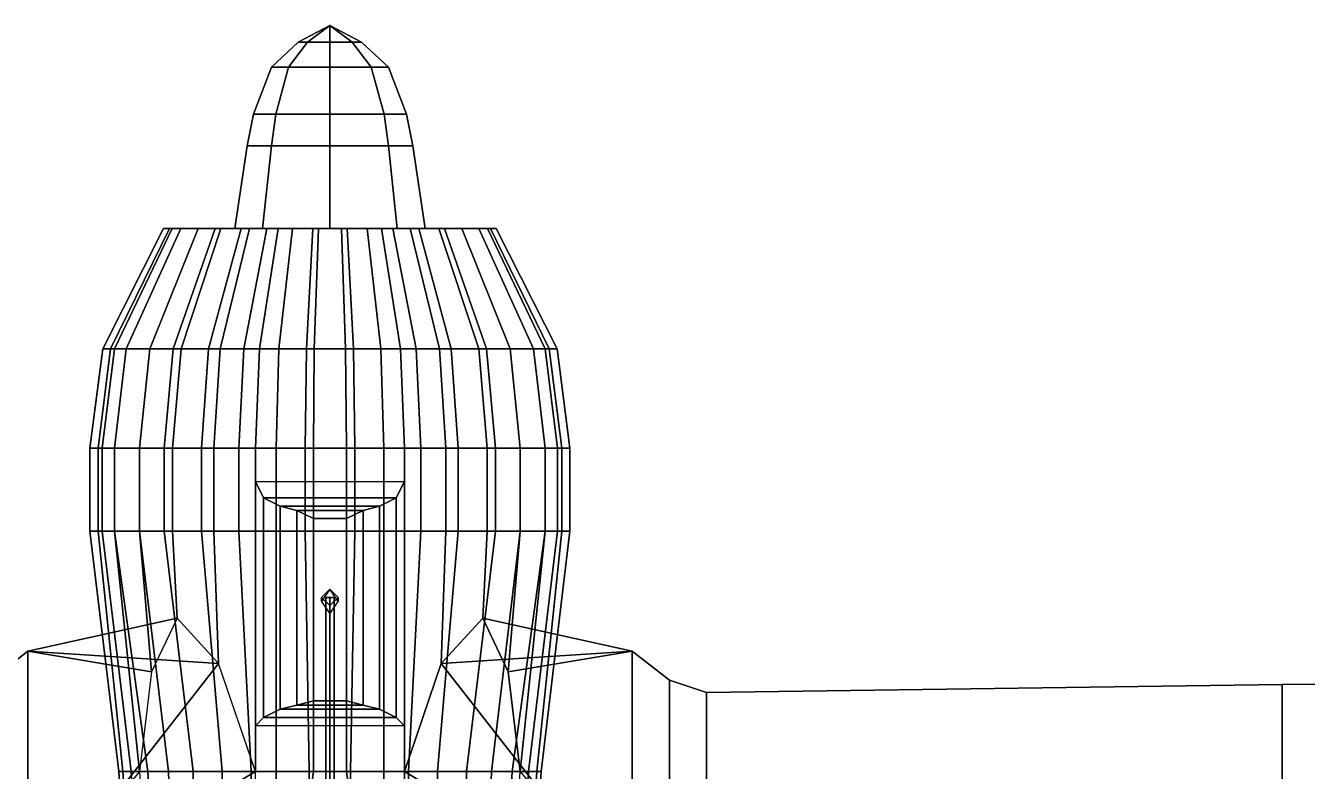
# Model space of a CAD drawing. Header units: millimetres. Extents: x -5.4 to 5.4, y -4.4 to 10.
# Drawn here: x -0.735 to 2.361, y 2.55 to 4.35 of the extents above; entities that cross this region are included whole.
import ezdxf

# ---------------------------------------------------------------- set-up
doc = ezdxf.new("R2010")
doc.units = ezdxf.units.MM
doc.layers.add('wing', color=5, linetype='Continuous')
doc.layers.add('wing2', color=1, linetype='Continuous')

msp = doc.modelspace()

# ---------------------------------------------------------------- linework, layer by layer
for points in [[(0, 4.35), (-0.0765, 4.31), (-0.0541, 4.31, 0.0541), (0, 4.35)], [(0, 4.35), (-0.0541, 4.31, -0.0541), (-0.0765, 4.31), (0, 4.35)], [(0, 4.35), (-0.0541, 4.31, 0.0541), (0, 4.31, 0.0765), (0, 4.35)], [(0, 4.35), (0, 4.31, -0.0765), (-0.0541, 4.31, -0.0541), (0, 4.35)], [(0, 4.35), (0, 4.31, 0.0765), (0.0541, 4.31, 0.0541), (0, 4.35)], [(0, 4.35), (0.0541, 4.31, 0.0541), (0.0765, 4.31), (0, 4.35)], [(0, 4.35), (0.0765, 4.31), (0.0541, 4.31, -0.0541), (0, 4.35)], [(0, 4.35), (0.0541, 4.31, -0.0541), (0, 4.31, -0.0765), (0, 4.35)], [(-0.0765, 4.31), (-0.1414, 4.25), (-0.1, 4.25, 0.1), (-0.0541, 4.31, 0.0541)], [(-0.0541, 4.31, -0.0541), (-0.1, 4.25, -0.1), (-0.1414, 4.25), (-0.0765, 4.31)], [(-0.0541, 4.31, 0.0541), (-0.1, 4.25, 0.1), (0, 4.25, 0.1414), (0, 4.31, 0.0765)], [(0, 4.31, -0.0765), (0, 4.25, -0.1414), (-0.1, 4.25, -0.1), (-0.0541, 4.31, -0.0541)], [(0, 4.31, 0.0765), (0, 4.25, 0.1414), (0.1, 4.25, 0.1), (0.0541, 4.31, 0.0541)], [(0.0541, 4.31, -0.0541), (0.1, 4.25, -0.1), (0, 4.25, -0.1414), (0, 4.31, -0.0765)], [(0.0541, 4.31, 0.0541), (0.1, 4.25, 0.1), (0.1414, 4.25), (0.0765, 4.31)], [(0.0765, 4.31), (0.1414, 4.25), (0.1, 4.25, -0.1), (0.0541, 4.31, -0.0541)], [(-0.1414, 4.25), (-0.1848, 4.1365), (-0.1307, 4.1365, 0.1307), (-0.1, 4.25, 0.1)], [(-0.1, 4.25, -0.1), (-0.1307, 4.1365, -0.1307), (-0.1848, 4.1365), (-0.1414, 4.25)], [(-0.1, 4.25, 0.1), (-0.1307, 4.1365, 0.1307), (0, 4.1365, 0.1848), (0, 4.25, 0.1414)], [(0, 4.25, -0.1414), (0, 4.1365, -0.1848), (-0.1307, 4.1365, -0.1307), (-0.1, 4.25, -0.1)], [(0, 4.25, 0.1414), (0, 4.1365, 0.1848), (0.1307, 4.1365, 0.1307), (0.1, 4.25, 0.1)], [(0.1, 4.25, -0.1), (0.1307, 4.1365, -0.1307), (0, 4.1365, -0.1848), (0, 4.25, -0.1414)], [(0.1, 4.25, 0.1), (0.1307, 4.1365, 0.1307), (0.1848, 4.1365), (0.1414, 4.25)], [(0.1414, 4.25), (0.1848, 4.1365), (0.1307, 4.1365, -0.1307), (0.1, 4.25, -0.1)], [(-0.1848, 4.1365), (-0.2, 4.06), (-0.1414, 4.06, 0.1414), (-0.1307, 4.1365, 0.1307)], [(-0.1307, 4.1365, -0.1307), (-0.1414, 4.06, -0.1414), (-0.2, 4.06), (-0.1848, 4.1365)], [(-0.1307, 4.1365, 0.1307), (-0.1414, 4.06, 0.1414), (0, 4.06, 0.2), (0, 4.1365, 0.1848)], [(0, 4.1365, -0.1848), (0, 4.06, -0.2), (-0.1414, 4.06, -0.1414), (-0.1307, 4.1365, -0.1307)], [(0, 4.1365, 0.1848), (0, 4.06, 0.2), (0.1414, 4.06, 0.1414), (0.1307, 4.1365, 0.1307)], [(0.1307, 4.1365, -0.1307), (0.1414, 4.06, -0.1414), (0, 4.06, -0.2), (0, 4.1365, -0.1848)], [(0.1307, 4.1365, 0.1307), (0.1414, 4.06, 0.1414), (0.2, 4.06), (0.1848, 4.1365)], [(0.1848, 4.1365), (0.2, 4.06), (0.1414, 4.06, -0.1414), (0.1307, 4.1365, -0.1307)], [(-0.1626, 3.86, -0.1626), (-0.23, 3.86), (-0.2, 4.06), (-0.1414, 4.06, -0.1414)], [(-0.23, 3.86), (-0.1626, 3.86, 0.1626), (-0.1414, 4.06, 0.1414), (-0.2, 4.06)], [(0, 3.86, -0.23), (-0.1626, 3.86, -0.1626), (-0.1414, 4.06, -0.1414), (0, 4.06, -0.2)], [(-0.1626, 3.86, 0.1626), (0, 3.86, 0.23), (0, 4.06, 0.2), (-0.1414, 4.06, 0.1414)], [(0.1626, 3.86, -0.1626), (0, 3.86, -0.23), (0, 4.06, -0.2), (0.1414, 4.06, -0.1414)], [(0, 3.86, 0.23), (0.1626, 3.86, 0.1626), (0.1414, 4.06, 0.1414), (0, 4.06, 0.2)], [(0.23, 3.86), (0.1626, 3.86, -0.1626), (0.1414, 4.06, -0.1414), (0.2, 4.06)], [(0.1626, 3.86, 0.1626), (0.23, 3.86), (0.2, 4.06), (0.1414, 4.06, 0.1414)], [(-0.3809, 3.86, 0.1508), (-0.4016, 3.86, 0.04), (-0.5487, 3.57, 0.04), (-0.5203, 3.57, 0.1914)], [(-0.4016, 3.86, 0.04), (-0.4016, 3.86, -0.0431), (-0.5487, 3.57, -0.0735), (-0.5487, 3.57, 0.04)], [(-0.4016, 3.86, -0.0431), (-0.3878, 3.86, -0.1054), (-0.5298, 3.57, -0.1587), (-0.5487, 3.57, -0.0735)], [(-0.3878, 3.86, -0.1054), (-0.3601, 3.86, -0.1954), (-0.4919, 3.57, -0.2816), (-0.5298, 3.57, -0.1587)], [(-0.3601, 3.86, 0.22), (-0.3809, 3.86, 0.1508), (-0.5203, 3.57, 0.1914), (-0.4919, 3.57, 0.286)], [(-0.3601, 3.86, -0.1954), (-0.3185, 3.86, -0.2716), (-0.4352, 3.57, -0.3857), (-0.4919, 3.57, -0.2816)], [(-0.3185, 3.86, 0.2893), (-0.3601, 3.86, 0.22), (-0.4919, 3.57, 0.286), (-0.4352, 3.57, 0.3806)], [(-0.3185, 3.86, -0.2716), (-0.2631, 3.86, -0.3339), (-0.3595, 3.57, -0.4708), (-0.4352, 3.57, -0.3857)], [(-0.277, 3.86, 0.3447), (-0.3185, 3.86, 0.2893), (-0.4352, 3.57, 0.3806), (-0.3784, 3.57, 0.4562)], [(-0.4016, 3.86, -0.0431), (0.4016, 3.86, -0.0431), (0.3878, 3.86, -0.1054), (-0.3878, 3.86, -0.1054)], [(-0.4016, 3.86, 0.04), (0.4016, 3.86, 0.04), (0.4016, 3.86, -0.0431), (-0.4016, 3.86, -0.0431)], [(-0.3809, 3.86, 0.1508), (0.3809, 3.86, 0.1508), (0.4016, 3.86, 0.04), (-0.4016, 3.86, 0.04)], [(-0.3878, 3.86, -0.1054), (0.3878, 3.86, -0.1054), (0.3601, 3.86, -0.1954), (-0.3601, 3.86, -0.1954)], [(-0.3601, 3.86, 0.22), (0.3601, 3.86, 0.22), (0.3809, 3.86, 0.1508), (-0.3809, 3.86, 0.1508)], [(-0.2147, 3.86, 0.4001), (-0.277, 3.86, 0.3447), (-0.3784, 3.57, 0.4562), (-0.2933, 3.57, 0.5319)], [(-0.3601, 3.86, -0.1954), (0.3601, 3.86, -0.1954), (0.3185, 3.86, -0.2716), (-0.3185, 3.86, -0.2716)], [(-0.3185, 3.86, 0.2893), (0.3185, 3.86, 0.2893), (0.3601, 3.86, 0.22), (-0.3601, 3.86, 0.22)], [(-0.2631, 3.86, -0.3339), (-0.1939, 3.86, -0.3893), (-0.2649, 3.57, -0.5465), (-0.3595, 3.57, -0.4708)], [(-0.3185, 3.86, -0.2716), (0.3185, 3.86, -0.2716), (0.2631, 3.86, -0.3339), (-0.2631, 3.86, -0.3339)], [(-0.277, 3.86, 0.3447), (0.277, 3.86, 0.3447), (0.3185, 3.86, 0.2893), (-0.3185, 3.86, 0.2893)], [(-0.1523, 3.86, 0.4347), (-0.2147, 3.86, 0.4001), (-0.2933, 3.57, 0.5319), (-0.2081, 3.57, 0.5792)], [(-0.2147, 3.86, 0.4001), (0.2147, 3.86, 0.4001), (0.277, 3.86, 0.3447), (-0.277, 3.86, 0.3447)], [(-0.1939, 3.86, -0.3893), (-0.1246, 3.86, -0.424), (-0.1703, 3.57, -0.5938), (-0.2649, 3.57, -0.5465)], [(-0.2631, 3.86, -0.3339), (0.2631, 3.86, -0.3339), (0.1939, 3.86, -0.3893), (-0.1939, 3.86, -0.3893)], [(-0.1523, 3.86, 0.4347), (0.1523, 3.86, 0.4347), (0.2147, 3.86, 0.4001), (-0.2147, 3.86, 0.4001)], [(-0.09, 3.86, 0.4555), (-0.1523, 3.86, 0.4347), (-0.2081, 3.57, 0.5792), (-0.123, 3.57, 0.6076)], [(-0.1939, 3.86, -0.3893), (0.1939, 3.86, -0.3893), (0.1246, 3.86, -0.424), (-0.1246, 3.86, -0.424)], [(-0.0568, 3.57, -0.6033), (-0.1703, 3.57, -0.5938), (-0.1246, 3.86, -0.424), (-0.0415, 3.86, -0.4309)], [(-0.09, 3.86, 0.4555), (0.09, 3.86, 0.4555), (0.1523, 3.86, 0.4347), (-0.1523, 3.86, 0.4347)], [(-0.1246, 3.86, -0.424), (0.1246, 3.86, -0.424), (0.0415, 3.86, -0.4309), (-0.0415, 3.86, -0.4309)], [(-0.0277, 3.86, 0.4693), (-0.09, 3.86, 0.4555), (-0.123, 3.57, 0.6076), (-0.0378, 3.57, 0.6265)], [(-0.0277, 3.86, 0.4693), (0.0277, 3.86, 0.4693), (0.09, 3.86, 0.4555), (-0.09, 3.86, 0.4555)], [(-0.0415, 3.86, -0.4309), (0.0415, 3.86, -0.4309), (0.0568, 3.57, -0.6033), (-0.0568, 3.57, -0.6033)], [(-0.0378, 3.57, 0.6265), (0.0378, 3.57, 0.6265), (0.0277, 3.86, 0.4693), (-0.0277, 3.86, 0.4693)], [(0.0378, 3.57, 0.6265), (0.123, 3.57, 0.6076), (0.09, 3.86, 0.4555), (0.0277, 3.86, 0.4693)], [(0.0415, 3.86, -0.4309), (0.1246, 3.86, -0.424), (0.1703, 3.57, -0.5938), (0.0568, 3.57, -0.6033)], [(0.123, 3.57, 0.6076), (0.2081, 3.57, 0.5792), (0.1523, 3.86, 0.4347), (0.09, 3.86, 0.4555)], [(0.2649, 3.57, -0.5465), (0.1703, 3.57, -0.5938), (0.1246, 3.86, -0.424), (0.1939, 3.86, -0.3893)], [(0.2081, 3.57, 0.5792), (0.2933, 3.57, 0.5319), (0.2147, 3.86, 0.4001), (0.1523, 3.86, 0.4347)], [(0.3595, 3.57, -0.4708), (0.2649, 3.57, -0.5465), (0.1939, 3.86, -0.3893), (0.2631, 3.86, -0.3339)], [(0.2933, 3.57, 0.5319), (0.3784, 3.57, 0.4562), (0.277, 3.86, 0.3447), (0.2147, 3.86, 0.4001)], [(0.4352, 3.57, -0.3857), (0.3595, 3.57, -0.4708), (0.2631, 3.86, -0.3339), (0.3185, 3.86, -0.2716)], [(0.3784, 3.57, 0.4562), (0.4352, 3.57, 0.3806), (0.3185, 3.86, 0.2893), (0.277, 3.86, 0.3447)], [(0.4919, 3.57, -0.2816), (0.4352, 3.57, -0.3857), (0.3185, 3.86, -0.2716), (0.3601, 3.86, -0.1954)], [(0.4352, 3.57, 0.3806), (0.4919, 3.57, 0.286), (0.3601, 3.86, 0.22), (0.3185, 3.86, 0.2893)], [(0.5298, 3.57, -0.1587), (0.4919, 3.57, -0.2816), (0.3601, 3.86, -0.1954), (0.3878, 3.86, -0.1054)], [(0.4919, 3.57, 0.286), (0.5203, 3.57, 0.1914), (0.3809, 3.86, 0.1508), (0.3601, 3.86, 0.22)], [(0.5203, 3.57, 0.1914), (0.5487, 3.57, 0.04), (0.4016, 3.86, 0.04), (0.3809, 3.86, 0.1508)], [(0.5487, 3.57, -0.0735), (0.5298, 3.57, -0.1587), (0.3878, 3.86, -0.1054), (0.4016, 3.86, -0.0431)], [(0.5487, 3.57, 0.04), (0.5487, 3.57, -0.0735), (0.4016, 3.86, -0.0431), (0.4016, 3.86, 0.04)], [(-0.5203, 3.57, 0.1914), (-0.5487, 3.57, 0.04), (-0.58, 3.33, 0.04), (-0.55, 3.33, 0.2)], [(-0.5487, 3.57, 0.04), (-0.5487, 3.57, -0.0735), (-0.58, 3.33, -0.08), (-0.58, 3.33, 0.04)], [(-0.5487, 3.57, -0.0735), (-0.5298, 3.57, -0.1587), (-0.56, 3.33, -0.17), (-0.58, 3.33, -0.08)], [(-0.5298, 3.57, -0.1587), (-0.4919, 3.57, -0.2816), (-0.52, 3.33, -0.3), (-0.56, 3.33, -0.17)], [(-0.4919, 3.57, 0.286), (-0.5203, 3.57, 0.1914), (-0.55, 3.33, 0.2), (-0.52, 3.33, 0.3)], [(-0.4919, 3.57, -0.2816), (-0.4352, 3.57, -0.3857), (-0.46, 3.33, -0.41), (-0.52, 3.33, -0.3)], [(-0.4352, 3.57, 0.3806), (-0.4919, 3.57, 0.286), (-0.52, 3.33, 0.3), (-0.46, 3.33, 0.4)], [(-0.4352, 3.57, -0.3857), (-0.3595, 3.57, -0.4708), (-0.38, 3.33, -0.5), (-0.46, 3.33, -0.41)], [(-0.3784, 3.57, 0.4562), (-0.4352, 3.57, 0.3806), (-0.46, 3.33, 0.4), (-0.4, 3.33, 0.48)], [(-0.2933, 3.57, 0.5319), (-0.3784, 3.57, 0.4562), (-0.4, 3.33, 0.48), (-0.31, 3.33, 0.56)], [(-0.3595, 3.57, -0.4708), (-0.2649, 3.57, -0.5465), (-0.28, 3.33, -0.58), (-0.38, 3.33, -0.5)], [(-0.2081, 3.57, 0.5792), (-0.2933, 3.57, 0.5319), (-0.31, 3.33, 0.56), (-0.22, 3.33, 0.61)], [(-0.2649, 3.57, -0.5465), (-0.1703, 3.57, -0.5938), (-0.18, 3.33, -0.63), (-0.28, 3.33, -0.58)], [(-0.123, 3.57, 0.6076), (-0.2081, 3.57, 0.5792), (-0.22, 3.33, 0.61), (-0.13, 3.33, 0.64)], [(-0.06, 3.33, -0.64), (-0.18, 3.33, -0.63), (-0.1703, 3.57, -0.5938), (-0.0568, 3.57, -0.6033)], [(-0.0378, 3.57, 0.6265), (-0.123, 3.57, 0.6076), (-0.13, 3.33, 0.64), (-0.04, 3.33, 0.66)], [(0.06, 3.33, -0.64), (-0.06, 3.33, -0.64), (-0.0568, 3.57, -0.6033), (0.0568, 3.57, -0.6033)], [(0.0378, 3.57, 0.6265), (-0.0378, 3.57, 0.6265), (-0.04, 3.33, 0.66), (0.04, 3.33, 0.66)], [(0.04, 3.33, 0.66), (0.13, 3.33, 0.64), (0.123, 3.57, 0.6076), (0.0378, 3.57, 0.6265)], [(0.0568, 3.57, -0.6033), (0.1703, 3.57, -0.5938), (0.18, 3.33, -0.63), (0.06, 3.33, -0.64)], [(0.13, 3.33, 0.64), (0.22, 3.33, 0.61), (0.2081, 3.57, 0.5792), (0.123, 3.57, 0.6076)], [(0.28, 3.33, -0.58), (0.18, 3.33, -0.63), (0.1703, 3.57, -0.5938), (0.2649, 3.57, -0.5465)], [(0.22, 3.33, 0.61), (0.31, 3.33, 0.56), (0.2933, 3.57, 0.5319), (0.2081, 3.57, 0.5792)], [(0.38, 3.33, -0.5), (0.28, 3.33, -0.58), (0.2649, 3.57, -0.5465), (0.3595, 3.57, -0.4708)], [(0.31, 3.33, 0.56), (0.4, 3.33, 0.48), (0.3784, 3.57, 0.4562), (0.2933, 3.57, 0.5319)], [(0.46, 3.33, -0.41), (0.38, 3.33, -0.5), (0.3595, 3.57, -0.4708), (0.4352, 3.57, -0.3857)], [(0.4, 3.33, 0.48), (0.46, 3.33, 0.4), (0.4352, 3.57, 0.3806), (0.3784, 3.57, 0.4562)], [(0.52, 3.33, -0.3), (0.46, 3.33, -0.41), (0.4352, 3.57, -0.3857), (0.4919, 3.57, -0.2816)], [(0.46, 3.33, 0.4), (0.52, 3.33, 0.3), (0.4919, 3.57, 0.286), (0.4352, 3.57, 0.3806)], [(0.56, 3.33, -0.17), (0.52, 3.33, -0.3), (0.4919, 3.57, -0.2816), (0.5298, 3.57, -0.1587)], [(0.52, 3.33, 0.3), (0.55, 3.33, 0.2), (0.5203, 3.57, 0.1914), (0.4919, 3.57, 0.286)], [(0.55, 3.33, 0.2), (0.58, 3.33, 0.04), (0.5487, 3.57, 0.04), (0.5203, 3.57, 0.1914)], [(0.58, 3.33, -0.08), (0.56, 3.33, -0.17), (0.5298, 3.57, -0.1587), (0.5487, 3.57, -0.0735)], [(0.58, 3.33, 0.04), (0.58, 3.33, -0.08), (0.5487, 3.57, -0.0735), (0.5487, 3.57, 0.04)], [(-0.55, 3.33, 0.2), (-0.58, 3.33, 0.04), (-0.58, 3.13, 0.04), (-0.55, 3.13, 0.2)], [(-0.58, 3.33, 0.04), (-0.58, 3.33, -0.08), (-0.58, 3.13, -0.08), (-0.58, 3.13, 0.04)], [(-0.58, 3.33, -0.08), (-0.56, 3.33, -0.17), (-0.56, 3.13, -0.17), (-0.58, 3.13, -0.08)], [(-0.56, 3.33, -0.17), (-0.52, 3.33, -0.3), (-0.52, 3.13, -0.3), (-0.56, 3.13, -0.17)], [(-0.52, 3.33, 0.3), (-0.55, 3.33, 0.2), (-0.55, 3.13, 0.2), (-0.52, 3.13, 0.3)], [(-0.52, 3.33, -0.3), (-0.46, 3.33, -0.41), (-0.46, 3.13, -0.41), (-0.52, 3.13, -0.3)], [(-0.46, 3.33, 0.4), (-0.52, 3.33, 0.3), (-0.52, 3.13, 0.3), (-0.46, 3.13, 0.4)], [(-0.46, 3.33, -0.41), (-0.38, 3.33, -0.5), (-0.38, 3.13, -0.5), (-0.46, 3.13, -0.41)], [(-0.4, 3.33, 0.48), (-0.46, 3.33, 0.4), (-0.46, 3.13, 0.4), (-0.4, 3.13, 0.48)], [(-0.31, 3.33, 0.56), (-0.4, 3.33, 0.48), (-0.4, 3.13, 0.48), (-0.31, 3.13, 0.56)], [(-0.38, 3.33, -0.5), (-0.28, 3.33, -0.58), (-0.28, 3.13, -0.58), (-0.38, 3.13, -0.5)], [(-0.22, 3.33, 0.61), (-0.31, 3.33, 0.56), (-0.31, 3.13, 0.56), (-0.22, 3.13, 0.61)], [(-0.28, 3.33, -0.58), (-0.18, 3.33, -0.63), (-0.18, 3.13, -0.63), (-0.28, 3.13, -0.58)], [(-0.13, 3.33, 0.64), (-0.22, 3.33, 0.61), (-0.22, 3.13, 0.61), (-0.13, 3.13, 0.64)], [(-0.06, 3.13, -0.64), (-0.18, 3.13, -0.63), (-0.18, 3.33, -0.63), (-0.06, 3.33, -0.64)], [(-0.04, 3.33, 0.66), (-0.13, 3.33, 0.64), (-0.13, 3.13, 0.64), (-0.04, 3.13, 0.66)], [(-0.06, 3.33, -0.64), (0.06, 3.33, -0.64), (0.06, 3.13, -0.64), (-0.06, 3.13, -0.64)], [(-0.04, 3.13, 0.66), (0.04, 3.13, 0.66), (0.04, 3.33, 0.66), (-0.04, 3.33, 0.66)], [(0.04, 3.13, 0.66), (0.13, 3.13, 0.64), (0.13, 3.33, 0.64), (0.04, 3.33, 0.66)], [(0.06, 3.33, -0.64), (0.18, 3.33, -0.63), (0.18, 3.13, -0.63), (0.06, 3.13, -0.64)], [(0.13, 3.13, 0.64), (0.22, 3.13, 0.61), (0.22, 3.33, 0.61), (0.13, 3.33, 0.64)], [(0.28, 3.13, -0.58), (0.18, 3.13, -0.63), (0.18, 3.33, -0.63), (0.28, 3.33, -0.58)], [(0.22, 3.13, 0.61), (0.31, 3.13, 0.56), (0.31, 3.33, 0.56), (0.22, 3.33, 0.61)], [(0.38, 3.13, -0.5), (0.28, 3.13, -0.58), (0.28, 3.33, -0.58), (0.38, 3.33, -0.5)], [(0.31, 3.13, 0.56), (0.4, 3.13, 0.48), (0.4, 3.33, 0.48), (0.31, 3.33, 0.56)], [(0.46, 3.13, -0.41), (0.38, 3.13, -0.5), (0.38, 3.33, -0.5), (0.46, 3.33, -0.41)], [(0.4, 3.13, 0.48), (0.46, 3.13, 0.4), (0.46, 3.33, 0.4), (0.4, 3.33, 0.48)], [(0.52, 3.13, -0.3), (0.46, 3.13, -0.41), (0.46, 3.33, -0.41), (0.52, 3.33, -0.3)], [(0.46, 3.13, 0.4), (0.52, 3.13, 0.3), (0.52, 3.33, 0.3), (0.46, 3.33, 0.4)], [(0.56, 3.13, -0.17), (0.52, 3.13, -0.3), (0.52, 3.33, -0.3), (0.56, 3.33, -0.17)], [(0.52, 3.13, 0.3), (0.55, 3.13, 0.2), (0.55, 3.33, 0.2), (0.52, 3.33, 0.3)], [(0.55, 3.13, 0.2), (0.58, 3.13, 0.04), (0.58, 3.33, 0.04), (0.55, 3.33, 0.2)], [(0.58, 3.13, -0.08), (0.56, 3.13, -0.17), (0.56, 3.33, -0.17), (0.58, 3.33, -0.08)], [(0.58, 3.13, 0.04), (0.58, 3.13, -0.08), (0.58, 3.33, -0.08), (0.58, 3.33, 0.04)], [(-0.16, 3.13, -0.65), (-0.18, 3.13, -0.58), (-0.18, 3.25, -0.58), (-0.16, 3.21, -0.65)], [(-0.16, 3.21, -0.65), (-0.18, 3.25, -0.58), (0.18, 3.25, -0.58), (0.16, 3.21, -0.65)], [(0.16, 3.21, -0.65), (0.18, 3.25, -0.58), (0.18, 3.13, -0.58), (0.16, 3.13, -0.65)], [(-0.12, 3.13, -0.69), (-0.16, 3.13, -0.65), (-0.16, 3.21, -0.65), (-0.12, 3.19, -0.69)], [(-0.12, 3.19, -0.69), (-0.16, 3.21, -0.65), (0.16, 3.21, -0.65), (0.12, 3.19, -0.69)], [(-0.08, 3.13, -0.71), (-0.12, 3.13, -0.69), (-0.12, 3.19, -0.69), (-0.08, 3.18, -0.71)], [(-0.08, 3.18, -0.71), (-0.12, 3.19, -0.69), (0.12, 3.19, -0.69), (0.08, 3.18, -0.71)], [(0.08, 3.18, -0.71), (0.12, 3.19, -0.69), (0.12, 3.13, -0.69), (0.08, 3.13, -0.71)], [(0.12, 3.19, -0.69), (0.16, 3.21, -0.65), (0.16, 3.13, -0.65), (0.12, 3.13, -0.69)], [(-0.04, 3.13, -0.72), (-0.08, 3.13, -0.71), (-0.08, 3.18, -0.71), (-0.04, 3.16, -0.72)], [(-0.04, 3.16, -0.72), (-0.08, 3.18, -0.71), (0.08, 3.18, -0.71), (0.04, 3.16, -0.72)], [(0.04, 3.13, -0.72), (-0.04, 3.13, -0.72), (-0.04, 3.16, -0.72), (0.04, 3.16, -0.72)], [(0.04, 3.16, -0.72), (0.08, 3.18, -0.71), (0.08, 3.13, -0.71), (0.04, 3.13, -0.72)], [(-0.55, 3.13, 0.2), (-0.58, 3.13, 0.04), (-0.51, 2.55, 0.13), (-0.48, 2.55, 0.26)], [(-0.58, 3.13, -0.08), (-0.56, 3.13, -0.17), (-0.5, 2.55, -0.11), (-0.51, 2.55, -0.04)], [(-0.58, 3.13, 0.04), (-0.58, 3.13, -0.08), (-0.51, 2.55, -0.04), (-0.51, 2.55, 0.13)], [(-0.56, 3.13, -0.17), (-0.52, 3.13, -0.3), (-0.46, 2.55, -0.24), (-0.5, 2.55, -0.11)], [(-0.52, 3.13, 0.3), (-0.55, 3.13, 0.2), (-0.48, 2.55, 0.26), (-0.44, 2.55, 0.36)], [(-0.46, 3.13, 0.4), (-0.52, 3.13, 0.3), (-0.44, 2.55, 0.36), (-0.39, 2.55, 0.46)], [(-0.52, 3.13, -0.3), (-0.46, 3.13, -0.41), (-0.4307, 2.79, -0.3748), (-0.46, 2.55, -0.24)], [(-0.4, 3.13, 0.48), (-0.46, 3.13, 0.4), (-0.39, 2.55, 0.46), (-0.33, 2.55, 0.54)], [(-0.46, 3.13, -0.41), (-0.38, 3.13, -0.5), (-0.3691, 2.92, -0.4783), (-0.4307, 2.79, -0.3748)], [(-0.31, 3.13, 0.56), (-0.4, 3.13, 0.48), (-0.33, 2.55, 0.54), (-0.26, 2.55, 0.6)], [(-0.38, 3.13, -0.5), (-0.28, 3.13, -0.58), (-0.269, 2.81, -0.5469), (-0.3691, 2.92, -0.4783)], [(-0.22, 3.13, 0.61), (-0.31, 3.13, 0.56), (-0.26, 2.55, 0.6), (-0.19, 2.55, 0.64)], [(-0.28, 3.13, -0.58), (-0.18, 3.13, -0.63), (-0.18, 2.55, -0.57), (-0.269, 2.81, -0.5469)], [(-0.13, 3.13, 0.64), (-0.22, 3.13, 0.61), (-0.19, 2.55, 0.64), (-0.13, 2.55, 0.66)], [(-0.16, 2.68, -0.65), (-0.18, 2.66, -0.5314), (-0.18, 3.13, -0.58), (-0.16, 3.13, -0.65)], [(-0.05, 2.55, -0.61), (-0.18, 2.55, -0.57), (-0.18, 3.13, -0.63), (-0.06, 3.13, -0.64)], [(-0.12, 2.7, -0.68), (-0.16, 2.68, -0.65), (-0.16, 3.13, -0.65), (-0.12, 3.13, -0.69)], [(-0.04, 3.13, 0.66), (-0.13, 3.13, 0.64), (-0.13, 2.55, 0.66), (-0.04, 2.55, 0.68)], [(-0.08, 2.71, -0.7), (-0.12, 2.7, -0.68), (-0.12, 3.13, -0.69), (-0.08, 3.13, -0.71)], [(-0.04, 2.72, -0.71), (-0.08, 2.71, -0.7), (-0.08, 3.13, -0.71), (-0.04, 3.13, -0.72)], [(0.05, 2.55, -0.61), (-0.05, 2.55, -0.61), (-0.06, 3.13, -0.64), (0.06, 3.13, -0.64)], [(0.04, 2.72, -0.71), (-0.04, 2.72, -0.71), (-0.04, 3.13, -0.72), (0.04, 3.13, -0.72)], [(0.04, 3.13, 0.66), (-0.04, 3.13, 0.66), (-0.04, 2.55, 0.68), (0.04, 2.55, 0.68)], [(0.04, 3.13, -0.72), (0.08, 3.13, -0.71), (0.08, 2.71, -0.7), (0.04, 2.72, -0.71)], [(0.04, 2.55, 0.68), (0.13, 2.55, 0.66), (0.13, 3.13, 0.64), (0.04, 3.13, 0.66)], [(0.06, 3.13, -0.64), (0.18, 3.13, -0.63), (0.18, 2.55, -0.57), (0.05, 2.55, -0.61)], [(0.08, 3.13, -0.71), (0.12, 3.13, -0.69), (0.12, 2.7, -0.68), (0.08, 2.71, -0.7)], [(0.12, 3.13, -0.69), (0.16, 3.13, -0.65), (0.16, 2.68, -0.65), (0.12, 2.7, -0.68)], [(0.13, 2.55, 0.66), (0.19, 2.55, 0.64), (0.22, 3.13, 0.61), (0.13, 3.13, 0.64)], [(0.16, 3.13, -0.65), (0.18, 3.13, -0.58), (0.18, 2.66, -0.5314), (0.16, 2.68, -0.65)], [(0.269, 2.81, -0.5469), (0.18, 2.55, -0.57), (0.18, 3.13, -0.63), (0.28, 3.13, -0.58)], [(0.19, 2.55, 0.64), (0.26, 2.55, 0.6), (0.31, 3.13, 0.56), (0.22, 3.13, 0.61)], [(0.26, 2.55, 0.6), (0.33, 2.55, 0.54), (0.4, 3.13, 0.48), (0.31, 3.13, 0.56)], [(0.3691, 2.92, -0.4783), (0.269, 2.81, -0.5469), (0.28, 3.13, -0.58), (0.38, 3.13, -0.5)], [(0.33, 2.55, 0.54), (0.39, 2.55, 0.46), (0.46, 3.13, 0.4), (0.4, 3.13, 0.48)], [(0.4307, 2.79, -0.3748), (0.3691, 2.92, -0.4783), (0.38, 3.13, -0.5), (0.46, 3.13, -0.41)], [(0.39, 2.55, 0.46), (0.44, 2.55, 0.36), (0.52, 3.13, 0.3), (0.46, 3.13, 0.4)], [(0.46, 2.55, -0.24), (0.4307, 2.79, -0.3748), (0.46, 3.13, -0.41), (0.52, 3.13, -0.3)], [(0.44, 2.55, 0.36), (0.48, 2.55, 0.26), (0.55, 3.13, 0.2), (0.52, 3.13, 0.3)], [(0.5, 2.55, -0.11), (0.46, 2.55, -0.24), (0.52, 3.13, -0.3), (0.56, 3.13, -0.17)], [(0.48, 2.55, 0.26), (0.51, 2.55, 0.13), (0.58, 3.13, 0.04), (0.55, 3.13, 0.2)], [(0.51, 2.55, -0.04), (0.5, 2.55, -0.11), (0.56, 3.13, -0.17), (0.58, 3.13, -0.08)], [(0.51, 2.55, 0.13), (0.51, 2.55, -0.04), (0.58, 3.13, -0.08), (0.58, 3.13, 0.04)], [(0, 2.99, 0.66), (-0.02, 2.96, 0.66), (-0.02, 2.97, 1.26), (0, 2.99, 1.26)], [(0, 2.99, 1.26), (-0.02, 2.97, 1.26), (0, 2.95, 1.26), (0.02, 2.97, 1.26)], [(0.02, 2.96, 0.66), (0, 2.99, 0.66), (0, 2.99, 1.26), (0.02, 2.97, 1.26)], [(-0.02, 2.96, 0.66), (0, 2.93, 0.66), (0, 2.95, 1.26), (-0.02, 2.97, 1.26)], [(0, 2.97, 1.26), (-0.01, 2.97, 1.25), (-0.01, -3.76, 1.52), (0, -3.76, 1.53)], [(-0.01, 2.97, 1.25), (0, 2.97, 1.24), (0, -3.76, 1.51), (-0.01, -3.76, 1.52)], [(0, 2.93, 0.66), (0.02, 2.96, 0.66), (0.02, 2.97, 1.26), (0, 2.95, 1.26)], [(0.01, 2.97, 1.25), (0, 2.97, 1.26), (0, -3.76, 1.53), (0.01, -3.76, 1.52)], [(0, 2.97, 1.24), (0.01, 2.97, 1.25), (0.01, -3.76, 1.52), (0, -3.76, 1.51)], [(0.12, 2.7, -0.68), (0.16, 2.68, -0.65), (-0.16, 2.68, -0.65), (-0.12, 2.7, -0.68)], [(0.08, 2.71, -0.7), (0.12, 2.7, -0.68), (-0.12, 2.7, -0.68), (-0.08, 2.71, -0.7)], [(0.04, 2.72, -0.71), (0.08, 2.71, -0.7), (-0.08, 2.71, -0.7), (-0.04, 2.72, -0.71)], [(0.16, 2.68, -0.65), (0.18, 2.66, -0.5314), (-0.18, 2.66, -0.5314), (-0.16, 2.68, -0.65)], [(-0.48, 2.55, 0.26), (-0.51, 2.55, 0.13), (-0.45, 1.7, 0.05), (-0.42, 1.7, 0.26)], [(-0.51, 2.55, -0.04), (-0.5, 2.55, -0.11), (-0.44, 1.7, -0.11), (-0.45, 1.7, -0.04)], [(-0.51, 2.55, 0.13), (-0.51, 2.55, -0.04), (-0.45, 1.7, -0.04), (-0.45, 1.7, 0.05)], [(-0.5, 2.55, -0.11), (-0.46, 2.55, -0.24), (-0.41, 1.7, -0.24), (-0.44, 1.7, -0.11)], [(-0.44, 2.55, 0.36), (-0.48, 2.55, 0.26), (-0.42, 1.7, 0.26), (-0.39, 1.7, 0.36)], [(-0.39, 2.55, 0.46), (-0.44, 2.55, 0.36), (-0.39, 1.7, 0.36), (-0.36, 1.7, 0.46)], [(-0.33, 2.55, 0.54), (-0.39, 2.55, 0.46), (-0.36, 1.7, 0.46), (-0.32, 1.7, 0.54)], [(-0.26, 2.55, 0.6), (-0.33, 2.55, 0.54), (-0.32, 1.7, 0.54), (-0.26, 1.8, 0.6)], [(-0.19, 2.55, 0.64), (-0.26, 2.55, 0.6), (-0.26, 1.8, 0.6), (-0.19, 1.9, 0.64)], [(-0.13, 2.55, 0.66), (-0.19, 2.55, 0.64), (-0.19, 1.9, 0.64), (-0.13, 1.97, 0.66)], [(-0.05, 1.7, -0.61), (-0.17, 1.7, -0.57), (-0.18, 2.55, -0.57), (-0.05, 2.55, -0.61)], [(-0.04, 2.55, 0.68), (-0.13, 2.55, 0.66), (-0.13, 1.97, 0.66), (-0.1, 2.11, 0.69)], [(0.04, 2.55, 0.68), (-0.04, 2.55, 0.68), (-0.1, 2.11, 0.69), (0.1, 2.11, 0.69)], [(0.05, 1.7, -0.61), (-0.05, 1.7, -0.61), (-0.05, 2.55, -0.61), (0.05, 2.55, -0.61)], [(0.1, 2.11, 0.69), (0.13, 1.97, 0.66), (0.13, 2.55, 0.66), (0.04, 2.55, 0.68)], [(0.05, 2.55, -0.61), (0.18, 2.55, -0.57), (0.17, 1.7, -0.57), (0.05, 1.7, -0.61)], [(0.13, 1.97, 0.66), (0.19, 1.9, 0.64), (0.19, 2.55, 0.64), (0.13, 2.55, 0.66)], [(0.19, 1.9, 0.64), (0.26, 1.8, 0.6), (0.26, 2.55, 0.6), (0.19, 2.55, 0.64)], [(0.26, 1.8, 0.6), (0.32, 1.7, 0.54), (0.33, 2.55, 0.54), (0.26, 2.55, 0.6)], [(0.32, 1.7, 0.54), (0.36, 1.7, 0.46), (0.39, 2.55, 0.46), (0.33, 2.55, 0.54)], [(0.36, 1.7, 0.46), (0.39, 1.7, 0.36), (0.44, 2.55, 0.36), (0.39, 2.55, 0.46)], [(0.39, 1.7, 0.36), (0.42, 1.7, 0.26), (0.48, 2.55, 0.26), (0.44, 2.55, 0.36)], [(0.44, 1.7, -0.11), (0.41, 1.7, -0.24), (0.46, 2.55, -0.24), (0.5, 2.55, -0.11)], [(0.42, 1.7, 0.26), (0.45, 1.7, 0.05), (0.51, 2.55, 0.13), (0.48, 2.55, 0.26)], [(0.45, 1.7, -0.04), (0.44, 1.7, -0.11), (0.5, 2.55, -0.11), (0.51, 2.55, -0.04)], [(0.45, 1.7, 0.05), (0.45, 1.7, -0.04), (0.51, 2.55, -0.04), (0.51, 2.55, 0.13)]]:
    msp.add_3dface(points)
at = {"layer": 'wing'}
for points in [[(0.73, 2.84, -0.33), (0.269, 2.81, -0.5469), (0.3691, 2.92, -0.4783), (0.73, 2.84, -0.33)], [(0.73, 2.84, -0.33), (0.3691, 2.92, -0.4783), (0.4307, 2.79, -0.3748), (0.73, 2.84, -0.33)], [(0.73, 2.84, -0.33), (0.73, 2.22, -0.54), (0.269, 2.81, -0.5469), (0.73, 2.84, -0.33)], [(0.73, 2.84, -0.33), (0.4307, 2.79, -0.3748), (0.46, 2.55, -0.24), (0.73, 2.22, -0.13)], [(0.82, 2.77, -0.32), (0.73, 2.84, -0.33), (0.73, 2.22, -0.13), (0.82, 2.23, -0.12)], [(0.82, 2.23, -0.53), (0.73, 2.22, -0.54), (0.73, 2.84, -0.33), (0.82, 2.77, -0.32)], [(0.73, 2.22, -0.54), (0.18, 2.55, -0.57), (0.269, 2.81, -0.5469), (0.73, 2.22, -0.54)], [(0.91, 2.74, -0.31), (0.82, 2.77, -0.32), (0.82, 2.23, -0.12), (0.91, 2.24, -0.11)], [(0.91, 2.24, -0.52), (0.82, 2.23, -0.53), (0.82, 2.77, -0.32), (0.91, 2.74, -0.31)], [(2.3, 2.76, -0.16), (0.91, 2.74, -0.31), (0.91, 2.24, -0.11), (2.3, 2.32)], [(2.3, 2.32, -0.33), (0.91, 2.24, -0.52), (0.91, 2.74, -0.31), (2.3, 2.76, -0.16)], [(4.9, 2.78, 0.1), (2.3, 2.76, -0.16), (2.3, 2.32), (4.9, 2.47, 0.18)], [(4.9, 2.47, 0.02), (2.3, 2.32, -0.33), (2.3, 2.76, -0.16), (4.9, 2.78, 0.1)], [(0.73, 1.1, -0.54), (0.17, 1.7, -0.57), (0.18, 2.55, -0.57), (0.73, 2.22, -0.54)]]:
    msp.add_3dface(points, dxfattribs=at)
at = {"layer": 'wing2'}
for points in [[(-0.73, 2.84, -0.33), (-0.269, 2.81, -0.5469), (-0.3691, 2.92, -0.4783), (-0.73, 2.84, -0.33)], [(-0.73, 2.84, -0.33), (-0.3691, 2.92, -0.4783), (-0.4307, 2.79, -0.3748), (-0.73, 2.84, -0.33)], [(-0.82, 2.77, -0.32), (-0.73, 2.84, -0.33), (-0.73, 2.22, -0.13), (-0.82, 2.23, -0.12)], [(-0.82, 2.23, -0.53), (-0.73, 2.22, -0.54), (-0.73, 2.84, -0.33), (-0.82, 2.77, -0.32)], [(-0.73, 2.84, -0.33), (-0.73, 2.22, -0.54), (-0.269, 2.81, -0.5469), (-0.73, 2.84, -0.33)], [(-0.73, 2.84, -0.33), (-0.4307, 2.79, -0.3748), (-0.46, 2.55, -0.24), (-0.73, 2.22, -0.13)], [(-0.73, 2.22, -0.54), (-0.18, 2.55, -0.57), (-0.269, 2.81, -0.5469), (-0.73, 2.22, -0.54)], [(-0.73, 1.1, -0.54), (-0.17, 1.7, -0.57), (-0.18, 2.55, -0.57), (-0.73, 2.22, -0.54)]]:
    msp.add_3dface(points, dxfattribs=at)

doc.saveas('drawing.dxf')
